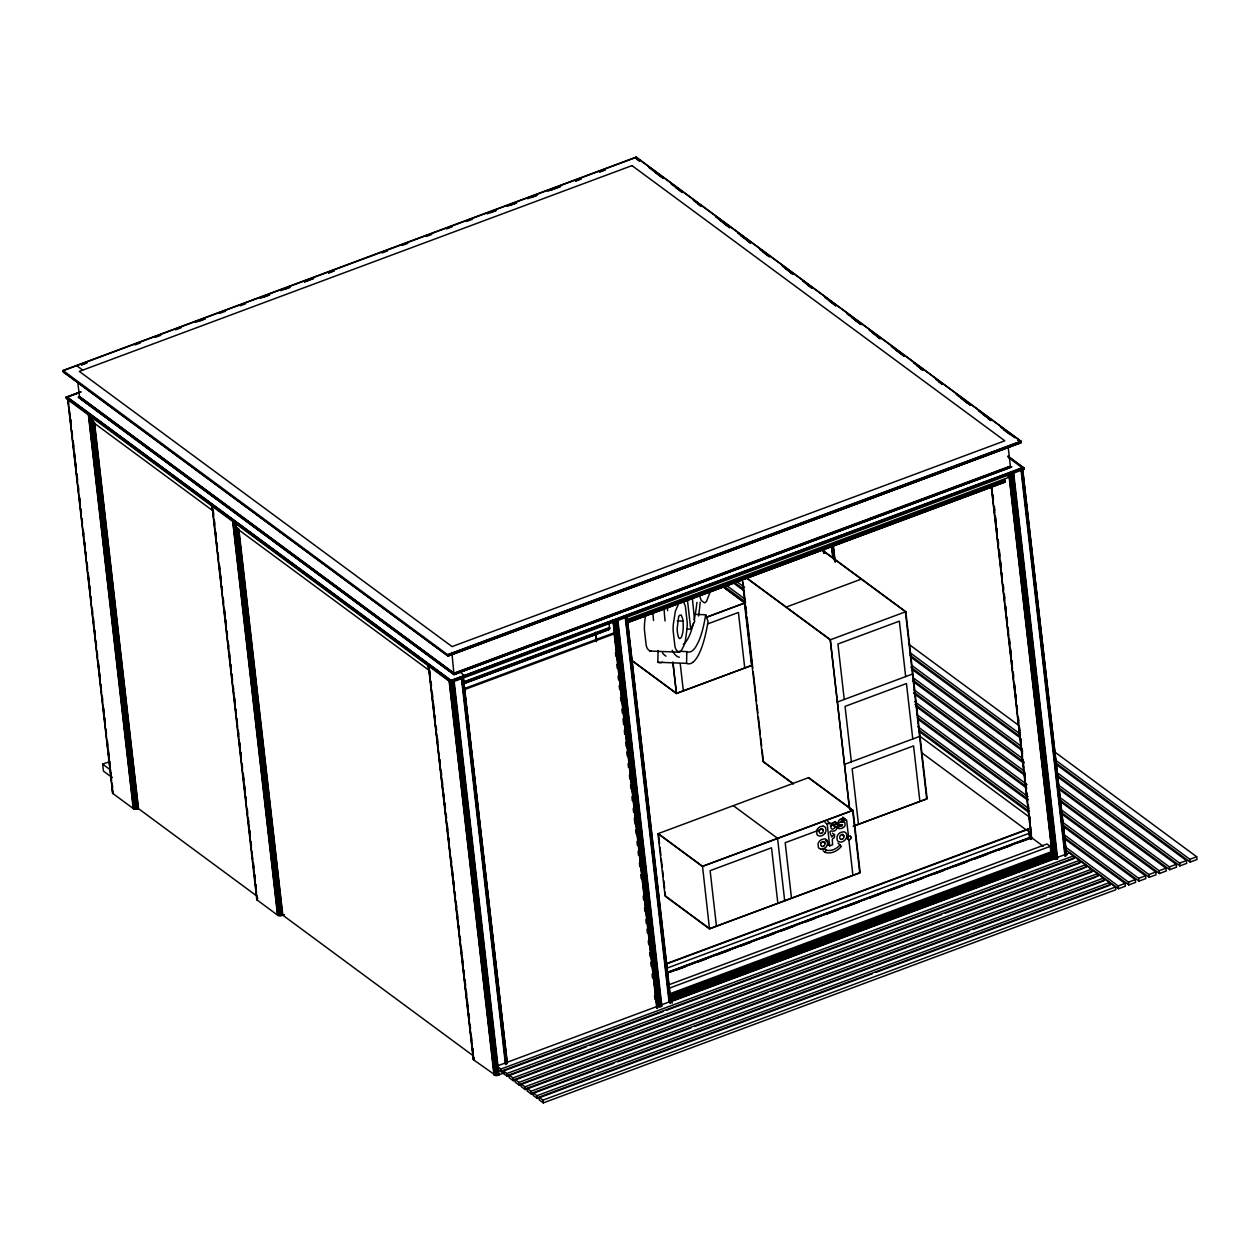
<?xml version="1.0" encoding="UTF-8"?>
<svg xmlns="http://www.w3.org/2000/svg" width="1260" height="1260" viewBox="0 0 1260 1260"><rect width="100%" height="100%" fill="white"/><g stroke="black" fill="none" stroke-linecap="round" stroke-linejoin="round"><path stroke-width="1.5" d="M608.092 629.37L609.572 628.661L609.147 623.794M1003.858 482.013L1005.055 482.044L1005.338 480.186L626.897 621.085M504.52 1073.047L495.794 1075.489L451.143 680.179M77.931 383.276L79.443 396.459L78.23 397.231L453.994 674.62L451.867 652.428M696.103 614.408L705.679 614.77A65.047 17.341 -87.8 0 1 702.135 631.417A62.654 16.711 -87.8 0 1 698.733 641.23L696.181 646.207A62.622 16.695 -87.8 0 1 692.197 650.853A65.063 17.357 -87.8 0 1 686.826 651.609L686.574 663.358L657.846 662.256L658.082 650.506M851.114 837.648L851.036 836.923A1.874 1.465 -53.6 0 0 850.579 836.293M1029.782 838.498L1031.058 837.302L1043.186 846.232M454.214 673.769L1010.583 466.499L1011.748 466.956L453.994 674.62M67.567 398.79L68.04 399.861M473.65 1059.88L428.558 664.634L473.65 1059.88L495.794 1075.489M827.694 844.074L827.284 840.546A5.292 4.127 -53.6 0 0 826.607 839.711L825.93 839.255A5.292 4.127 -53.6 0 0 824.67 838.876L821.835 839.475A6.41 4.993 -53.6 0 0 820.465 840.31L819.315 841.412A4.977 3.874 -53.6 0 0 818.48 842.735A5.386 4.205 -53.6 0 0 818.055 843.98L818.449 847.508A5.497 4.284 -53.6 0 0 819.126 848.358L821.016 849.177M645.325 616.329L644.569 623.196A24.554 6.552 -87.8 0 0 644.38 629.386L646.207 645.466A25.043 6.678 -87.8 0 0 647.483 648.837L649.892 651.058L679.282 652.144A27.767 7.402 -87.8 0 0 681.329 650.648L683.912 645.577A27.216 7.261 -87.8 0 0 685.487 640.033L687.031 628.834A24.554 6.552 -87.8 0 0 687.22 622.597L685.393 606.517A24.082 6.426 -87.8 0 0 684.117 603.209L682.952 601.681M1022.868 467.397L1024.191 469.177L451.001 682.573L66.197 398.491L67.3 396.805M834.892 827.064L834.939 826.828A3.04 2.362 -53.6 0 0 834.656 825.017M819.283 830.734L819.236 830.954A3.024 2.362 -53.6 0 0 819.425 832.592A2.583 2.016 -53.6 0 0 819.898 833.175A2.189 1.701 -53.6 0 0 820.701 833.411M710.672 590.72L706.513 601.335A27.783 7.402 -87.8 0 1 704.482 602.816L701.426 600.626A25.027 6.678 -87.8 0 1 700.15 597.256L699.505 594.499M823.048 850.752L825.237 852.374L825.993 849.98L823.788 848.358M212.294 504.614L212.326 506.378M463.286 677.203L461.506 678.667L505.481 1064.558M686.936 629.024L690.763 629.181L694.654 621.574L692.354 597.807M827.253 845.334L826.733 846.247A5.607 4.363 -53.6 0 1 825.678 847.444A5.953 4.63 -53.6 0 1 824.386 848.389L822.922 849.004M835.947 826.607L838.152 828.23L839.538 825.946L837.333 824.323M838.152 828.23A4.804 3.733 -53.6 0 0 839.443 828.592L839.947 828.607A7.529 5.875 -53.6 0 0 842.026 828.182A6.599 5.134 -53.6 0 0 843.318 827.536L844.436 826.592A3.071 2.394 -53.6 0 0 845.035 825.694L844.987 822.859A2.788 2.173 -53.6 0 0 844.263 822.323A4.016 3.134 -53.6 0 0 843.318 822.15L840.908 822.276L840.924 821.268A1.953 1.528 -53.6 0 1 841.444 820.922L841.649 820.827A2.614 2.032 -53.6 0 1 842.641 820.701L844.877 818.764L842.672 817.126M824.953 833.222L825.457 832.34A5.213 4.064 -53.6 0 0 825.804 831.38A4.914 3.843 -53.6 0 0 825.993 830.356L825.757 828.324A4.819 3.764 -53.6 0 0 825.379 827.521A5.103 3.985 -53.6 0 0 824.843 826.906L824.182 826.466A5.213 4.064 -53.6 0 0 822.922 826.245M1065.015 856.233L1021.057 470.342L1022.553 467.995L1066.7 855.02M1020.096 443.126L1020.994 441.173L636.19 157.09L63 370.487L64.528 372.55M679.03 602.737L675.344 611.32L673.312 624.314A24.554 6.552 -87.8 0 0 673.123 630.488L674.951 646.585A25.043 6.678 -87.8 0 0 676.226 649.94L678.636 652.176M819.788 829.726L820.103 829.379A2.205 1.717 -53.6 0 1 820.843 828.922A2.441 1.906 -53.6 0 1 821.74 828.702M669.028 1001.637L625.275 617.683L626.944 615.557L671.013 1002.125M1020.915 442.843L447.977 655.94L447.82 654.57L1020.994 441.173M448.151 656.145L63.142 371.668M448.198 656.145L63.268 371.999M257.717 897.892L257.182 900.065L277.546 915.106L282.524 915.295L238.549 529.389M474.201 1057.691L473.445 1059.692M63.032 370.771L636.221 157.358L1021.025 441.441L447.851 654.853L63 370.487M81.569 364.801L87.097 362.754L81.585 364.912M135.009 344.909L140.537 342.846M155.279 337.365L160.807 335.302M175.565 329.805L181.094 327.757M195.835 322.261L205.049 318.827M219.791 313.346L225.32 311.283M240.061 305.802L245.59 303.739M260.332 298.242L269.561 294.824M280.618 290.698L289.832 287.264M304.573 281.783L313.787 278.35L304.589 281.893M328.529 272.853L334.058 270.805M381.985 252.961L387.513 250.898M402.255 245.416L407.783 243.353M426.211 236.486L431.739 234.439M446.481 228.942L452.009 226.879M466.767 221.398L472.295 219.334M487.037 213.853L496.251 210.42L490.738 212.593M507.308 206.293L516.521 202.876M527.578 198.749L536.791 195.316M547.848 191.205L560.747 186.401L551.549 189.945M575.505 180.904L581.033 178.857M604.989 169.927L599.461 171.99L605.005 170.053M199.537 321.001L205.065 318.938M264.049 296.982L269.577 294.934M284.319 289.438L289.847 287.375M328.545 272.963L334.073 270.916M511.009 205.034L516.537 202.986M531.279 197.489L536.807 195.426M575.521 181.141L581.033 178.967M80.041 392.002L66.292 397.089L450.938 680.888M66.087 397.483L80.892 391.797M80.829 392.096L66.087 397.593L450.907 681.676L1024.081 468.263L1008.22 456.466M112.187 777.562L103.446 771.104L102.659 764.174L110.029 761.418M447.962 655.846L1021.135 442.449L1017.97 440.008M448.04 656.082L1021.12 442.559L1017.954 440.228M454.23 673.139L1010.362 466.074L1008.205 447.253M1010.583 466.499L454.246 673.375L79.443 396.459M1010.803 466.688L454.198 673.911L79.128 397.026M1011.087 466.83L454.151 674.179L78.876 397.152M1011.575 466.956L454.025 674.525L78.561 397.215M1023.025 467.428L451.064 680.384L66.953 396.821M450.954 680.746L1023.64 467.665M450.923 681.03L1023.766 467.759M450.891 681.298L1024.018 468.058L1007.937 456.073M1024.065 468.153L450.891 681.55L66.15 397.278M626.078 619.873L1008.205 477.603L1007.779 473.902M463.129 682.069L609.572 627.543M463.144 682.479L609.604 627.937M626.929 621.495L1005.37 480.595M463.144 682.841L609.604 628.315M626.929 621.873L1005.37 480.974M463.113 683.188L609.572 628.661M626.897 622.204L1005.338 481.304M463.05 683.487L609.509 628.945M626.834 622.503L1005.275 481.603M462.829 683.928L609.415 629.197M626.614 622.944L1005.181 481.856M462.31 684.18L609.147 629.543M626.094 623.196L1004.913 482.186M464.94 688.37L613.226 633.15L614.187 633.859L656.791 1007.858M464.074 689.755L614.187 633.859M706.01 617.321L744.455 603.005L751.558 665.39L676.494 693.331L632.41 660.775M706.167 617.447L744.88 603.02L751.999 665.406L676.384 693.551L631.969 660.76M707.71 623.905L738.423 612.47L744.739 667.926M786.224 607.068L861.289 579.127M746.44 578.009L830.214 639.844L905.814 611.698L927.139 798.84L853.382 826.292M837.428 702.009L912.492 674.053M238.817 529.011L282.807 915.201L284.445 914.603M657.972 833.695L808.652 777.609L853.052 810.4L860.17 872.77L709.506 928.872L665.091 896.081L657.972 833.695L702.387 866.486L853.052 810.4M844.547 764.379L919.595 736.438M659.515 843.46L658.413 833.711L702.513 866.266L852.626 810.369L859.73 872.755L709.616 928.651L665.516 896.096L665.075 892.206M825.001 822.465L827.206 824.087L829.867 823.111L829.978 824.056L834.939 821.803A4.363 3.402 -53.6 0 1 835.947 822.26L836.923 823.426A5.922 4.615 -53.6 0 1 837.333 824.607A6.363 4.961 -53.6 0 1 837.333 826.891L837.223 827.347A5.056 3.938 -53.6 0 1 836.687 828.655C834.136 834.624 826.623 826.308 831.805 837.034C834.104 832.545 836.293 837.254 832.655 838.798A2.804 2.173 -53.6 0 0 832.277 839.601L832.608 844.767L829.678 845.854L827.473 844.231M821.3 829.269L785.185 842.719L791.5 898.159M830.34 825.899L846.594 819.85L848.342 835.144M853.351 826.135L926.698 798.824L905.389 611.683L821.914 550.069M666.383 963.648L1028.302 828.891L1029.64 837.79M666.745 963.9L1028.664 829.159M667.217 968.058L1029.136 833.317M666.493 972.72L1030.617 837.175M667.076 972.641L1031.058 837.302M667.532 972.878L1031.294 837.459M669.737 972.232L1029.814 838.168M677.045 969.822L686.243 966.404M697.252 962.309L706.451 958.892M717.46 954.781L730.327 949.993M741.352 945.882L750.535 942.464M761.56 938.369L774.412 933.581M781.767 930.841L794.619 926.053M805.644 921.942L814.842 918.524M825.851 914.429L838.719 909.641M846.074 906.901L858.926 902.113M869.951 898.002L879.133 894.584M890.158 890.489L903.01 885.701M910.366 882.961L923.233 878.173M934.243 874.062L943.441 870.644M954.45 866.549L967.318 861.761M974.673 859.021L987.525 854.233M998.55 850.138L1011.402 845.35M1018.757 842.609L1027.939 839.192M668.572 984.879L1047.013 843.98L1050.226 846.358L1050.856 851.902L1053.439 855.256L1053.864 857.036L671.737 999.306L672.178 1003.181M668.099 988.612L1050.226 846.358M670.572 993.478L1050.856 851.902M669.533 994.754L1051.659 852.484M1051.895 852.689L669.769 994.959L671.737 999.306M670.021 995.211L1052.147 852.941M670.257 995.526L1052.383 853.256M670.509 995.857L1052.62 853.587M670.73 996.25L1052.856 853.981M670.934 996.644L1053.061 854.39M671.139 997.085L1053.265 854.816M671.312 997.526L1053.439 855.256M671.454 997.983L1053.581 855.713M671.58 998.44L1053.707 856.17M671.674 998.881L1053.801 856.611M1053.895 857.32L671.769 999.589L673.375 1000.771L1055.502 858.501L1053.895 857.32L1010.047 473.413L1013.686 473.083L1057.644 858.989M663.201 1011.528L501.212 1071.835L497.196 1068.874L496.881 1066.102L1069.378 852.957L1073.394 855.918L1073.709 858.69L1022.159 877.889M496.881 1066.102L500.897 1069.063L1073.394 855.918M586.372 1046.808L507.213 1076.276L503.212 1073.315L502.897 1070.543L1075.394 857.399L1079.41 860.359L1079.726 863.131L945.346 913.169M666.886 1010.158L1018.489 879.26M502.897 1070.543L506.898 1073.504L1079.41 860.359M1083.899 868.25L513.23 1080.718L509.229 1077.757L508.914 1074.985L1081.411 861.84L1085.427 864.801L1085.742 867.573M590.058 1045.438L941.661 914.539M508.914 1074.985L512.914 1077.946L1085.427 864.801M767.765 992.628L519.246 1085.159L515.23 1082.198L514.915 1079.426L1087.427 866.281L1091.428 869.242L1091.743 872.014L771.435 991.258M514.915 1079.426L518.931 1082.387L1091.428 869.242M690.937 1027.908L525.262 1089.601L521.246 1086.64L520.931 1083.868L1093.444 870.707L1097.444 873.668L1097.759 876.44M520.931 1083.868L524.947 1086.829L1097.444 873.668M593.854 1070.732L531.279 1094.042L527.263 1091.081L526.948 1088.309L1099.444 875.149L1103.461 878.11L1103.776 880.882L973.067 929.549M694.622 1026.538L1046.209 895.639M1049.895 894.269L1095.917 877.133M526.948 1088.309L530.948 1091.255L1103.461 878.11M872.314 973.744L537.28 1098.468L533.279 1095.507L532.964 1092.735L1105.461 879.59L1109.477 882.551L1109.792 885.323L875.999 972.358M597.539 1069.362L614.108 1063.188M617.794 1061.818L969.397 930.919M532.964 1092.735L536.965 1095.696L1109.477 882.551M538.965 1097.177L1111.477 884.032L1115.478 886.993L1115.793 889.765L543.296 1102.909L539.296 1099.948L538.965 1097.177L542.981 1100.138L543.296 1102.909M542.981 1100.138L1115.478 886.993M1065.976 847.413L1118.218 885.969L1125.038 883.433L1125.353 886.205L1118.533 888.741L1064.716 849.019M1063.55 834.262L1128.44 882.158L1135.276 879.622L1135.591 882.394L1128.771 884.929L1063.865 837.034M1062.7 822.26L1138.678 878.346L1145.513 875.81L1145.828 878.582L1138.993 881.118L1063.031 825.032M1061.865 810.274L1148.915 874.534L1155.735 871.999L1156.066 874.771L1149.23 877.306L1062.18 813.047M1059.439 797.123L1159.153 870.739L1165.972 868.187L1166.287 870.959L1159.468 873.511L1059.755 799.895M1057.014 783.956L1169.39 866.927L1176.21 864.376L1176.525 867.148L1169.705 869.699L1058.904 787.894M1056.164 771.97L1179.628 863.116L1186.447 860.564L1186.763 863.336L1179.943 865.888L1056.478 774.742M1055.313 759.985L1189.865 859.304L1196.685 856.753L1197 859.525L1190.18 862.076L1055.628 762.757M657.484 1006.456L613.51 620.55L617.904 620.424L661.878 1006.331M494.014 1074.906L449.159 681.219L454.151 681.408L499.007 1075.095M111.982 783.988L112.676 793.359L133.529 808.747L138.238 808.778L94.264 422.872M133.261 808.589L88.405 414.887L91.57 415.485L136.427 809.172M649.892 651.058L650.538 651.026A27.767 7.402 -87.8 0 0 651.215 650.759M677.219 620.833L682.967 621.07A14.175 3.78 -87.8 0 1 683.203 624.173L683.235 626.393A12.065 3.213 -87.8 0 1 683.093 629.732A10.3 2.74 -87.8 0 1 682.684 632.882L681.707 636.41A13.514 3.607 -87.8 0 1 681.046 637.717L679.77 638.568A10.285 2.74 -87.8 0 1 678.935 637.859A12.049 3.213 -87.8 0 1 678.211 636.206L678.006 635.481A14.222 3.796 -87.8 0 1 677.155 628.85L678.636 616.817A13.482 3.591 -87.8 0 1 679.298 615.51L681.14 614.974L682.526 618.361A13.34 3.559 -87.8 0 1 682.967 621.07M679.172 651.31L686.826 651.609M823 826.135L820.213 826.686A6.19 4.819 -53.6 0 0 818.89 827.489L817.787 828.544A4.804 3.748 -53.6 0 0 816.984 829.82A5.197 4.048 -53.6 0 0 816.575 831.033L816.953 834.451A5.308 4.142 -53.6 0 0 817.598 835.254L819.441 836.057A5.922 4.615 -53.6 0 0 821.268 835.884L822.686 835.301A5.749 4.473 -53.6 0 0 823.945 834.388A5.213 4.064 -53.6 0 0 824.89 833.317M277.546 915.106L232.691 521.404L234.911 522.018L279.767 915.721M1028.302 828.891L1028.176 831.348M821.851 828.733L822.056 828.765A2.284 1.78 -53.6 0 1 822.544 828.986A2.441 1.906 -53.6 0 1 822.922 829.379A2.851 2.221 -53.6 0 1 823.253 830.324A2.992 2.331 -53.6 0 1 823.221 831.191A2.583 2.016 -53.6 0 1 822.922 832.057A2.189 1.701 -53.6 0 1 821.583 833.285M842.483 834.514L842.688 834.545A2.41 1.89 -53.6 0 1 843.223 834.781A2.52 1.969 -53.6 0 1 843.601 835.191A2.945 2.3 -53.6 0 1 843.932 836.152A3.087 2.41 -53.6 0 1 843.901 837.05A2.662 2.079 -53.6 0 1 843.586 837.963A2.268 1.764 -53.6 0 1 842.326 839.176M823.536 841.586L823.725 841.633A2.52 1.969 -53.6 0 1 824.639 842.263A2.945 2.3 -53.6 0 1 824.969 843.239A3.119 2.441 -53.6 0 1 824.938 844.137A2.662 2.079 -53.6 0 1 824.623 845.035A2.268 1.764 -53.6 0 1 824.355 845.444A2.331 1.811 -53.6 0 1 824.024 845.806M844.877 818.764L843.223 818.417A7.024 5.481 -53.6 0 0 841.302 818.811A5.749 4.489 -53.6 0 0 840.073 819.441L839.79 819.646A4.284 3.339 -53.6 0 0 839.003 820.386A3.197 2.489 -53.6 0 0 838.404 821.268L838.561 824.182A2.63 2.047 -53.6 0 0 839.081 824.528A3.292 2.567 -53.6 0 0 839.932 824.702L842.467 824.654L842.247 825.851A1.733 1.355 -53.6 0 1 841.743 826.135A3.008 2.347 -53.6 0 1 840.546 826.292L839.538 825.946M639.497 160.713L636.19 157.09M648.995 167.612L663.248 178.258M671.155 183.991L682.259 192.276M693.331 200.356L701.253 206.309M715.491 216.72L729.76 227.351M737.667 233.084L750.346 242.55M759.843 249.448L769.34 256.583M782.003 265.813L793.107 274.113M802.604 281.011L812.101 288.146M824.764 297.376L835.853 305.676M846.941 313.756L861.194 324.387M869.101 330.12L880.205 338.404M891.277 346.484L903.956 355.95M913.453 362.849L922.95 369.967M935.613 379.213L941.96 384.001M956.198 394.411L970.468 405.043M978.374 410.776L991.053 420.241M1000.55 427.156L1014.804 437.771M636.332 158.508L639.497 160.965L636.316 158.776M655.326 172.525L663.248 178.511M675.911 187.724L682.243 192.528M698.087 204.089L701.253 206.435M720.247 220.453L729.745 227.603M740.833 235.651L750.33 242.786M763.009 252.016L769.324 256.82M785.185 268.38L793.076 274.349L789.878 272.128M807.345 284.744L812.07 288.382M829.521 301.108L835.821 305.912M851.681 317.488L861.163 324.607L854.784 320.04M872.267 332.671L880.157 338.641M896.017 350.217L903.908 356.17M916.603 365.416L922.903 370.188M938.779 381.78L941.944 384.111M960.939 398.144L970.405 405.263M983.115 414.509L990.99 420.446M1003.7 429.707L1009.984 434.48M723.382 223.052L729.729 227.729M747.133 240.581L750.267 243.038M876.944 336.404L880.11 338.751M919.69 367.967L922.856 370.298M964.01 400.68L967.176 403.027M987.683 418.304L990.927 420.556M1008.252 457.396L1024.191 469.177M822.056 549.848L905.814 611.698M908.602 644.096L1019.403 725.886M1054.226 751.59L1196.685 856.753M909.704 652.475L1020.49 734.265M910.019 655.247L1019.23 735.871M911.027 657.247L1020.253 737.872M1055.077 763.591L1186.447 860.564M912.13 665.642L1021.34 746.266M910.854 667.233L1021.655 749.038M911.878 669.249L1022.679 751.039M1057.502 776.743L1176.21 864.376M912.964 677.628L1022.191 758.252M913.279 680.4L1024.081 762.19M912.728 681.235L1023.529 763.024M1058.337 788.728L1165.972 868.187M913.815 689.614L1023.025 770.238M914.13 692.386L1024.931 774.176M913.563 693.221L1024.364 775.01M1060.778 801.895L1155.735 871.999M746.865 578.009L830.324 639.623L849.649 809.219M914.665 701.599L1027.042 784.57M914.981 704.371L1025.766 786.177M915.989 706.387L1026.79 788.177M1061.613 813.881L1145.513 875.81M736.643 581.553L744.55 587.396M917.091 714.766L1027.892 796.556M733.792 581.994L743.29 589.003M917.406 717.538L1028.207 799.328M733.226 582.829L744.313 591.003M918.43 719.539L1027.64 800.163M1062.464 825.867L1135.276 879.622M726.406 585.365L745.4 599.382M917.926 726.752L1028.727 808.542L1028.317 804.746M723.555 585.805L745.715 602.154M919.831 730.69L1029.042 811.314M724.579 587.806L745.148 602.989M919.264 731.524L1028.491 812.149M1063.298 837.869L1125.038 883.433M721.917 586.058L744.88 603.02M919.91 736.265L1030.318 817.772M922.036 752.992L1026.585 830.183M808.526 777.83L852.626 810.369M793.375 783.751L763.466 761.67L762.127 749.968M841.318 819.331L843.523 820.953M793.06 783.815L763.024 761.654L742.156 578.403M834.718 821.788L836.923 823.426M827.663 821.473L829.867 823.111M832.734 825.206L834.939 826.828M841.727 834.529L843.932 836.152M832.498 833.159L834.703 834.781M821.063 828.686L823.253 830.308M837.979 843.082L841.381 846.358A16.018 12.49 -53.6 0 1 833.616 852.028A16.018 12.49 -53.6 0 1 825.237 852.374M825.583 840.562L827.788 842.184M822.78 841.617L824.969 843.239M733.477 805.77L777.562 838.325L784.681 900.711M76.671 365.683L82.688 370.125M464.247 677.203L464.105 675.517L459.349 671.233M79.412 396.664L454.246 673.501M66.654 396.9L450.985 680.62M66.213 397.183L450.907 681.172M91.87 421.423L212.105 510.19L211.475 504.646M236.155 527.94L428.573 669.989L427.943 664.445M102.659 764.174L110.896 770.254M257.166 896.269L138.505 808.668L94.5 422.478M282.807 915.201L473.65 1056.085M847.602 838.987L847.665 839.144A2.032 1.591 -53.6 0 0 848.185 839.585A2.173 1.701 -53.6 0 0 848.815 839.837A2.236 1.748 -53.6 0 0 849.649 839.695A2.032 1.591 -53.6 0 0 850.484 839.066A2.236 1.748 -53.6 0 0 850.831 838.561A1.874 1.465 -53.6 0 0 851.098 837.538M705.679 614.77L708.041 621.448A72.702 19.388 -87.8 0 1 705.143 635.953A74.812 19.955 -87.8 0 1 703.994 640.316A72.544 19.341 -87.8 0 1 699.41 653.042L697.961 655.861A72.544 19.341 -87.8 0 1 692.716 662.366M1189.865 859.304L1190.18 862.076M1179.628 863.116L1179.943 865.888M1169.39 866.927L1169.705 869.699M1159.153 870.739L1159.468 873.511M1148.915 874.534L1149.23 877.306M1138.678 878.346L1138.993 881.118M1128.44 882.158L1128.771 884.929M1118.218 885.969L1118.533 888.741M1022.584 469.35L1066.543 855.241M1022.38 469.57L1066.338 855.477M1022.112 469.791L1066.086 855.682M1021.797 469.996L1065.55 853.933M1021.45 470.169L1065.409 856.075M1013.26 473.224L1057.219 859.131M1012.804 473.335L1056.778 859.241M1012.347 473.429L1056.305 859.32M1011.859 473.476L1055.833 859.383M1011.386 473.508L1055.36 859.414M1010.914 473.508L1054.888 859.414M1010.473 473.476L1054.431 859.383M1009.858 475.272L1053.391 857.272M1009.512 475.146L1053.029 857.147M1009.181 475.004L1052.494 855.067M1008.913 474.831L1052.226 854.894M993.006 494.865L993.447 498.755M994.345 506.551L994.786 510.458M995.447 516.301L996.125 522.144M996.786 527.987L997.227 531.893M998.125 539.69L998.566 543.58M999.227 549.423L999.889 555.282M1000.566 561.125L1001.007 565.015M1001.889 572.812L1002.33 576.718M1003.228 584.514L1003.669 588.404M1004.33 594.263L1004.787 598.153M1005.669 605.95L1006.11 609.856M1007.008 617.652L1007.449 621.542M1008.11 627.385L1008.551 631.291M1009.449 639.088L1009.89 642.978M1010.552 648.821L1011.213 654.68M1011.89 660.524L1012.331 664.414M1013.213 672.21L1013.654 676.116M1014.552 683.912L1014.993 687.803M1015.654 693.662L1016.111 697.552M1016.993 705.348L1017.434 709.254M1018.332 717.05L1018.773 720.941M1019.434 726.784L1019.875 730.69M1020.773 738.486L1021.214 742.376M1021.876 748.22L1022.537 754.078M1023.214 759.922L1023.656 763.812M1024.537 771.608L1024.994 775.514M1025.876 783.31L1026.317 787.201M1026.979 793.06L1027.436 796.95M1029.656 816.448L1030.097 820.339M991.856 487.273L992.297 491.18M992.754 495.07L993.415 500.913M994.077 506.772L994.754 512.615M995.195 516.505L996.077 524.302M996.518 528.208L997.195 534.051M997.857 539.894L998.519 545.753M998.959 549.644L999.857 557.44M1000.298 561.346L1000.96 567.189M1001.637 573.032L1002.298 578.875M1002.96 584.735L1003.637 590.578M1004.078 594.468L1004.74 600.327M1005.401 606.17L1006.078 612.013M1006.519 615.904L1007.401 623.7M1007.842 627.606L1008.74 635.402M1009.181 639.292L1009.843 645.151M1010.3 649.042L1011.181 656.838M1011.622 660.744L1012.505 668.54M1012.961 672.43L1013.623 678.274M1014.284 684.133L1014.961 689.976M1015.403 693.866L1016.284 701.663M1016.725 705.568L1017.403 711.412M1018.064 717.255L1018.726 723.098M1019.167 727.004L1020.064 734.801M1020.506 738.691L1021.167 744.55M1021.624 748.44L1022.506 756.236M1022.947 760.142L1023.844 767.938M1024.285 771.829L1024.947 777.672M1025.608 783.531L1026.286 789.374M1026.727 793.264L1027.609 801.061M1028.05 804.967L1028.727 810.81M1029.389 816.653L1030.05 822.512M1030.507 826.403L1031.389 834.199M991.226 484.958L1031.641 837.916M991.195 486.029L1031.483 839.475M1029.294 832.167L1030.113 839.381M905.672 676.604L899.356 621.149L837.931 644.017L844.247 699.457M912.775 738.974L906.46 683.534L845.05 706.387L851.366 761.843M919.879 801.36L913.563 745.904L852.154 768.773L858.469 824.229M833.112 544.226L835.238 562.212M832.955 544.021L834.955 561.551M832.765 545.596L834.514 559.424M832.498 545.801L834.057 559.456M832.198 546.005L833.742 559.645M831.836 546.194L833.175 557.881M831.442 546.352L832.781 558.054M824.072 549.108L824.512 552.998M823.646 549.25L824.087 553.14M823.205 549.36L823.646 553.25M830.214 639.844L849.319 807.487M848.767 838.971L852.91 875.306M827.206 824.087L829.678 845.854M743.022 582.325L745.243 601.808M745.684 605.713L746.582 613.51M747.023 617.4L749.023 634.945M749.464 638.851L752.803 668.099M753.244 671.99L756.567 701.237M757.024 705.127L757.906 712.924M758.347 716.83L760.347 734.375M760.788 738.265L761.686 746.062M777.845 903.247L771.529 847.791L710.12 870.66L716.436 926.116M687.44 600.012L690.763 629.181M680.274 664.02L683.33 690.795M702.513 866.266L709.506 928.872M672.95 662.146L676.494 693.331M672.84 662.366L676.384 693.551M659.972 847.366L660.854 855.162M661.295 859.052L662.193 866.864M662.634 870.755L663.295 876.598M663.736 880.504L664.634 888.3M626.787 615.352L670.777 1002.598M626.598 616.928L670.572 1002.818M626.346 617.132L670.304 1003.039M626.031 617.337L670.005 1003.244M625.669 617.526L669.422 1001.48M617.479 620.566L661.453 1006.472M617.038 620.692L660.996 1006.582M616.565 620.77L660.539 1006.677M616.093 620.833L660.067 1006.74M615.62 620.865L659.594 1006.756M615.148 620.865L659.122 1006.756M614.707 620.833L658.665 1006.724M614.266 620.77L658.24 1006.661M613.872 620.676L657.846 1006.567M613.195 620.408L657.389 1008.252M612.927 620.235L657.121 1008.094M615.447 652.633L615.888 656.523M616.77 664.319L617.227 668.209M618.109 676.006L618.55 679.896M619.211 685.755L619.668 689.645M620.55 697.442L620.991 701.332M621.873 709.128L622.33 713.018M622.991 718.861L623.653 724.705M624.314 730.548L624.771 734.438M625.653 742.234L626.094 746.125M626.755 751.968L627.212 755.874M628.094 763.654L628.535 767.56M629.433 775.357L629.874 779.247M630.535 785.09L630.976 788.981M631.874 796.777L632.315 800.667M633.197 808.463L633.638 812.353M634.316 818.197L634.977 824.04M635.638 829.883L636.08 833.789M636.977 841.57L637.418 845.476M638.08 851.319L638.521 855.209M639.418 863.006L639.859 866.896M640.741 874.692L641.183 878.582M643.183 896.112L643.624 900.018M644.522 907.798L644.962 911.704M645.845 919.485L646.285 923.391M646.963 929.234L647.404 933.125M648.286 940.921L648.727 944.811M649.624 952.607L650.066 956.497M650.727 962.341L651.168 966.247M652.066 974.027L652.507 977.933M654.507 995.463L654.948 999.353M596.09 634.63L596.531 638.521M595.681 632.488L596.547 640.694M595.46 632.299L596.311 641.167M595.397 633.607L596.311 641.623M536.965 1095.696L537.28 1098.468M530.948 1091.255L531.279 1094.042M524.947 1086.829L525.262 1089.601M518.931 1082.387L519.246 1085.159M512.914 1077.946L513.23 1080.718M463.27 676.746L507.276 1062.873M463.019 676.321L507.166 1063.33M463.05 677.675L507.008 1063.566M462.829 677.896L506.677 1063.739M462.577 678.116L506.315 1062.054M462.262 678.305L506.016 1062.259M461.9 678.494L505.874 1064.401M506.898 1073.504L507.213 1076.276M500.897 1069.063L501.212 1071.835M453.726 681.55L498.582 1075.237M453.269 681.66L498.125 1075.363M452.797 681.755L497.653 1075.442M452.324 681.802L497.18 1075.505M451.852 681.833L496.708 1075.536M451.379 681.833L496.235 1075.536M450.497 681.739L495.353 1075.426M450.103 681.644L494.959 1075.347M449.741 681.518L494.597 1075.221M449.426 681.376L494.282 1075.079M429.691 670.052L430.369 675.895M431.03 681.739L431.471 685.645M432.369 693.441L432.81 697.331M433.472 703.174L434.133 709.034M434.81 714.877L435.251 718.767M436.133 726.563L436.59 730.469M437.472 738.265L437.913 742.156M439.913 759.701L440.354 763.591M441.252 771.388L441.693 775.294M442.355 781.137L442.795 785.043M443.693 792.839L444.134 796.73M444.796 802.573L445.457 808.432M446.134 814.275L446.576 818.165M447.458 825.961L447.914 829.867M448.796 837.664L449.237 841.554M451.238 859.1L451.678 862.99M452.576 870.786L453.017 874.692M453.679 880.535L454.12 884.441M455.017 892.237L455.459 896.128M456.12 901.971L456.797 907.83M457.459 913.673L457.9 917.564M458.782 925.36L459.238 929.266M460.12 937.062L460.562 940.952M461.459 948.748L461.9 952.654M462.562 958.498L463.003 962.404M463.901 970.184L464.341 974.09M465.003 979.933L465.665 985.777M466.342 991.636L466.783 995.526M467.444 1001.369L468.122 1007.228M468.783 1013.072L469.445 1018.915M470.106 1024.758L470.563 1028.664M471.445 1036.46L471.886 1040.351M472.784 1048.147L473.224 1052.053M428.321 665.107L473.287 1059.487M238.124 529.531L282.098 915.437M237.463 527.704L281.642 915.547M236.99 527.783L281.185 915.642M235.856 522.002L280.712 915.689M235.368 522.034L280.224 915.721M234.455 521.986L279.31 915.689M234.029 521.923L278.885 915.626M233.636 521.829L278.491 915.532M233.273 521.719L278.129 915.406M232.958 521.577L277.814 915.264M213.223 510.237L213.664 514.143M214.326 519.986L214.783 523.876M215.665 531.673L216.106 535.579M217.004 543.375L217.445 547.265M218.106 553.124L218.547 557.014M219.445 564.811L219.886 568.701M220.547 574.56L221.209 580.403M221.886 586.247L222.327 590.152M223.209 597.949L223.666 601.839M224.548 609.635L224.989 613.541M225.65 619.385L226.107 623.275M226.989 631.071L227.43 634.977M228.328 642.773L228.769 646.663M229.43 652.523L229.871 656.413M230.769 664.209L231.21 668.115M231.871 673.958L232.533 679.802M233.21 685.645L233.651 689.551M234.533 697.347L234.99 701.237M235.872 709.034L236.313 712.94M236.975 718.783L237.431 722.673M238.313 730.469L238.754 734.375M239.652 742.172L240.093 746.062M240.755 751.921L241.195 755.811M242.093 763.607L242.534 767.513M243.196 773.356L243.873 779.2M244.534 785.043L244.975 788.949M245.857 796.745L246.314 800.635M247.196 808.432L247.637 812.338M248.314 818.181L248.755 822.071M249.637 829.867L250.078 833.774M250.976 841.57L251.417 845.46M253.417 863.006L253.858 866.911M254.74 874.708L255.197 878.598M255.859 884.441L256.3 888.347M212.956 510.458L213.633 516.301M214.074 520.207L214.736 526.05M215.397 531.893L216.074 537.736M216.515 541.642L217.397 549.439M217.838 553.329L218.516 559.172M219.177 565.031L219.839 570.874M220.295 574.765L221.177 582.561M221.618 586.467L222.28 592.31M222.957 598.153L223.618 604.012M224.28 609.856L224.957 615.699M225.398 619.605L226.06 625.448M226.721 631.291L227.398 637.135M227.839 641.041L228.721 648.837M229.178 652.727L230.06 660.524M230.501 664.429L231.163 670.273M231.619 674.163L232.501 681.959M232.942 685.865L233.84 693.662M234.281 697.552L234.943 703.411M235.604 709.254L236.282 715.097M236.723 719.003L237.605 726.799M238.045 730.69L238.723 736.533M239.384 742.392L240.046 748.235M240.502 752.125L241.384 759.922M241.825 763.828L242.487 769.671M242.944 773.561L243.826 781.357M244.267 785.263L245.164 793.06M245.605 796.95L246.267 802.809M246.928 808.652L247.606 814.495M248.047 818.401L248.929 826.198M249.386 830.088L250.047 835.931M250.709 841.79L251.37 847.633M251.827 851.524L252.709 859.32M253.15 863.226L253.811 869.069M254.268 872.975L255.15 880.756M255.591 884.662L256.489 892.458M212.089 504.835L257.182 900.065M211.932 505.071L256.804 899.672M93.618 421.06L137.812 808.92M93.177 421.187L137.356 809.03M92.263 417.375L136.899 809.125M91.082 415.516L135.938 809.203M90.626 415.501L135.481 809.203M90.169 415.469L135.025 809.172M89.743 415.406L134.599 809.109M89.35 415.312L134.206 809.014M88.987 415.202L133.844 808.904M88.672 415.06L133.529 808.747M68.276 397.877L68.717 401.767M70.718 419.312L71.159 423.218M72.04 431.015L72.481 434.905M73.159 440.748L73.82 446.607M74.482 452.45L74.923 456.341M75.6 462.199L76.261 468.043M76.923 473.886L77.6 479.729M78.262 485.588L78.703 489.478M79.6 497.275L80.041 501.165M80.924 508.961L81.364 512.867M82.042 518.71L82.483 522.616M83.365 530.413L83.806 534.303M84.704 542.099L85.145 546.005M85.806 551.848L86.263 555.739M87.145 563.535L87.586 567.441M88.247 573.284L88.924 579.127M89.586 584.986L90.027 588.877M90.925 596.673L91.366 600.579M92.248 608.359L92.689 612.265M93.366 618.109L93.807 622.015M94.689 629.811L95.13 633.701M96.028 641.497L96.469 645.403M97.13 651.247L97.587 655.137M98.469 662.933L98.91 666.839M99.572 672.683L100.249 678.526M100.91 684.385L101.351 688.275M102.249 696.071L102.69 699.977M103.572 707.774L104.013 711.664M104.69 717.507L105.131 721.413M106.013 729.209L106.47 733.099M107.352 740.896L107.793 744.802M108.454 750.645L108.911 754.535M109.793 762.332L110.234 766.237M110.912 772.081L111.573 777.924M112.235 783.783L112.676 787.673M68.008 398.097L68.67 403.94M69.332 409.784L70.009 415.627M70.45 419.533L71.111 425.376M71.788 431.219L72.45 437.078M72.891 440.969L73.773 448.765M74.23 452.671L74.891 458.514M75.332 462.404L76.23 470.201M76.671 474.106L77.553 481.903M77.994 485.793L78.671 491.636M79.333 497.495L79.994 503.338M80.671 509.182L81.333 515.025M81.774 518.931L82.436 524.774M83.113 530.617L83.774 536.476M84.215 540.367L85.113 548.163M85.554 552.069L86.216 557.912M86.657 561.803L87.554 569.599M87.995 573.505L88.877 581.301M89.318 585.191L89.995 591.034M90.657 596.894L91.318 602.737M91.996 608.58L92.657 614.423M93.098 618.329L93.76 624.173M94.437 630.016L95.099 635.875M95.539 639.765L96.437 647.561M96.878 651.467L97.54 657.31M97.981 661.201L98.879 668.997M99.32 672.903L100.201 680.699M100.642 684.59L101.54 692.386M101.981 696.292L102.643 702.135M103.32 707.978L103.981 713.822M104.422 717.727L105.32 725.524M105.761 729.414L106.423 735.273M107.084 741.116L107.761 746.959M108.203 750.865L109.085 758.662M109.526 762.552L110.203 768.395M110.644 772.301L111.526 780.097M67.804 398.317L112.896 793.548M67.646 398.554L112.676 793.359M821.126 843.019A2.221 1.733 -53.6 0 1 821.378 842.625M823.347 841.664A2.221 1.733 -53.6 0 0 822.559 841.759A2.284 1.78 -53.6 0 0 821.803 842.184A2.52 1.969 -53.6 0 0 821.221 842.672M819.094 830.86A2.441 1.906 -53.6 0 1 819.346 830.214M834.734 827.489A2.142 1.669 -53.6 0 1 834.388 828.088A2.268 1.764 -53.6 0 1 833.978 828.513A2.3 1.795 -53.6 0 1 832.986 829.001A2.095 1.638 -53.6 0 1 832.34 829.08A2.425 1.89 -53.6 0 1 831.49 828.702A2.614 2.032 -53.6 0 1 831.238 828.418A2.725 2.126 -53.6 0 1 831.269 825.741A2.41 1.874 -53.6 0 1 831.71 825.001A2.331 1.827 -53.6 0 1 832.955 824.418M824.008 845.791A2.378 1.858 -53.6 0 1 822.229 846.468M820.669 843.79A2.52 1.969 -53.6 0 1 820.922 843.129M821.599 833.269A2.362 1.843 -53.6 0 1 820.591 833.474M832.955 824.418A2.221 1.733 -53.6 0 1 834.467 824.733M820.874 843.664A3.103 2.425 -53.6 0 0 821.016 845.602A2.662 2.079 -53.6 0 0 821.489 846.2A2.252 1.764 -53.6 0 0 821.835 846.389M822.26 846.468A2.331 1.811 -53.6 0 1 821.867 846.373M827.663 843.822A5.292 4.127 -53.6 0 1 827.237 845.066M823.064 848.941A5.953 4.63 -53.6 0 1 821.236 849.114M842.515 834.419A2.473 1.921 -53.6 0 0 841.318 834.687A2.236 1.733 -53.6 0 0 840.688 835.175A2.41 1.89 -53.6 0 0 840.341 835.553A2.236 1.733 -53.6 0 0 839.979 836.152A2.473 1.921 -53.6 0 0 839.822 836.593A3.103 2.425 -53.6 0 0 840.073 838.688A2.662 2.079 -53.6 0 0 840.452 839.113A2.252 1.764 -53.6 0 0 840.971 839.365M842.342 839.144A2.441 1.906 -53.6 0 1 841.27 839.428M847.602 838.388A2.032 1.591 -53.6 0 1 847.681 837.806M850.295 836.136A2.032 1.591 -53.6 0 0 849.476 836.057A2.284 1.78 -53.6 0 0 848.941 836.246M847.508 838.876A2.173 1.701 -53.6 0 1 847.413 838.309M847.508 837.679A2.173 1.701 -53.6 0 1 847.854 836.923M847.917 837.175A2.221 1.733 -53.6 0 1 848.61 836.451M840.184 844.72A14.096 10.978 -53.6 0 1 825.977 850.012M700.213 602.154A69.599 18.553 -87.8 0 1 698.528 616.014M679.345 657.216A69.599 18.553 -87.8 0 1 672.194 650.255M665.059 620.944A69.599 18.553 -87.8 0 1 664.052 607.525M666.005 656.145A69.599 18.553 -87.8 0 1 662.382 652.649M653.562 620.503A69.599 18.553 -87.8 0 1 652.963 613.951M696.922 602.343A57.661 15.372 -87.8 0 1 694.15 620.014M693.425 623.18A57.661 15.372 -87.8 0 1 683.345 644.364M667.627 610.691A57.661 15.372 -87.8 0 1 667.359 606.832M686.574 663.374A72.718 19.388 -87.8 0 0 691.898 662.933A74.828 19.955 -87.8 0 0 692.669 662.429M662.382 662.224A72.718 19.388 -87.8 0 1 657.83 662.256M846.783 835.663L846.767 836.199A5.087 3.969 -53.6 0 1 846.641 836.986A5.386 4.205 -53.6 0 1 846.216 838.246L845.681 839.16A5.607 4.363 -53.6 0 1 845.019 839.995A5.953 4.63 -53.6 0 1 843.334 841.318L841.869 841.932A6.127 4.772 -53.6 0 1 839.979 842.105L838.089 841.27A5.497 4.284 -53.6 0 1 837.412 840.436A5.087 3.953 -53.6 0 1 837.128 839.79L837.018 836.892A5.386 4.205 -53.6 0 1 837.443 835.648A4.977 3.874 -53.6 0 1 838.278 834.325L839.428 833.222A6.41 4.993 -53.6 0 1 840.782 832.403L843.664 831.836A5.418 4.221 -53.6 0 1 844.893 832.167L845.57 832.624A5.292 4.127 -53.6 0 1 846.247 833.458A4.993 3.89 -53.6 0 1 846.531 834.104L846.783 835.663M632 165.611L79.285 371.401L452.072 646.601L1004.787 440.811L632 165.611"/></g></svg>
